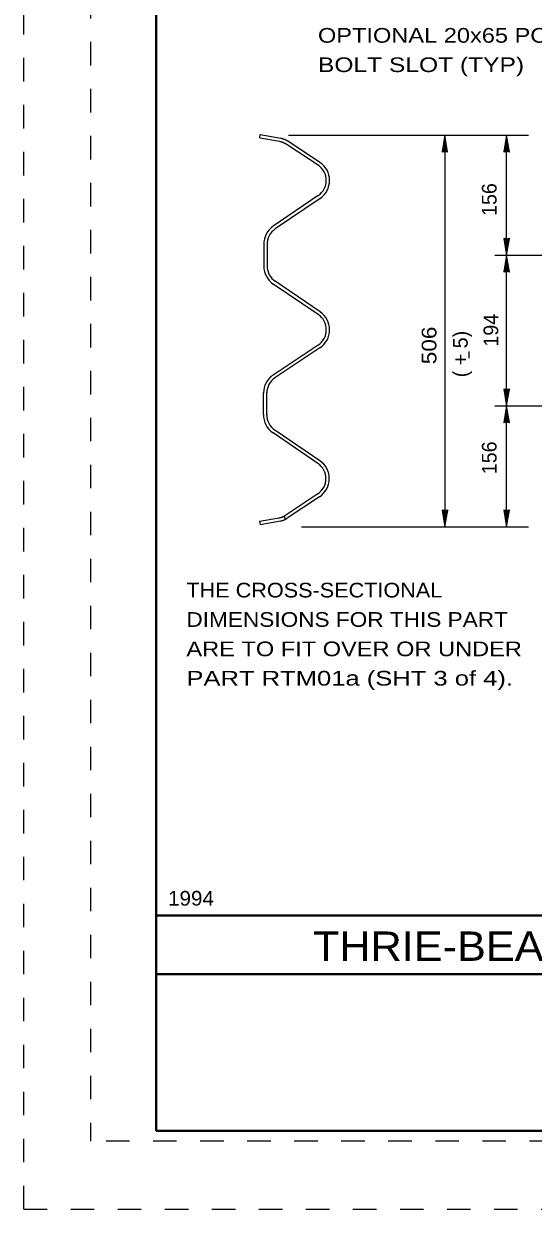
# Model space of a CAD drawing. Extents: x 1370.02 to 1375.68, y -905.51 to -897.93.
# Drawn here: x 1370.02 to 1372.18, y -905.51 to -900.47 of the extents above; entities that cross this region are included whole.
import ezdxf
from ezdxf.enums import TextEntityAlignment as Align

# ---------------------------------------------------------------- set-up
doc = ezdxf.new("R2010")
doc.units = 0
doc.header["$LTSCALE"] = 0.025
doc.linetypes.add('DOTTED', pattern=[1.5, 0.3, -1.2])
for name, color, linetype, lineweight in [('1', 7, 'Continuous', 13), ('2', 7, 'Continuous', 13), ('4', 7, 'Continuous', 25), ('6', 7, 'Continuous', 13), ('61', 7, 'DOTTED', 13), ('62', 7, 'DOTTED', 13), ('63', 7, 'Continuous', 40), ('7', 7, 'Continuous', 13)]:
    doc.layers.add(name, color=color, linetype=linetype, lineweight=lineweight)
doc.layers.add('57', color=7, linetype='Continuous')
doc.layers.add('8', color=7, linetype='Continuous')

msp = doc.modelspace()

# ---------------------------------------------------------------- linework, layer by layer
at = {"layer": '1'}
for p, q in [((1371.14158, -900.94083), (1372.16233, -900.94083)), ((1371.19683, -902.6075), (1372.16233, -902.6075))]:
    msp.add_line(p, q, dxfattribs=at)
at = {"layer": '2'}
for p, q in [((1371.01925, -900.95208), (1371.02167, -900.93817)), ((1371.02167, -900.93817), (1371.10842, -900.95342)), ((1371.01925, -900.95208), (1371.10292, -900.96683)), ((1371.26733, -901.06842), (1371.13192, -900.97842)), ((1371.27517, -901.05658), (1371.1375, -900.965)), ((1371.268, -901.19808), (1371.077, -901.328)), ((1371.276, -901.20983), (1371.085, -901.33975)), ((1371.03667, -901.40433), (1371.03667, -901.49817)), ((1371.05083, -901.40433), (1371.05083, -901.49817)), ((1371.268, -901.70442), (1371.077, -901.5745)), ((1371.276, -901.69267), (1371.085, -901.56275)), ((1371.26733, -901.83408), (1371.07567, -901.9615)), ((1371.27517, -901.84592), (1371.08367, -901.97333)), ((1371.03533, -902.13167), (1371.03533, -902.03783)), ((1371.0495, -902.13167), (1371.0495, -902.03783)), ((1371.26667, -902.33792), (1371.07567, -902.208)), ((1371.27467, -902.32617), (1371.08367, -902.19625)), ((1371.266, -902.46758), (1371.13058, -902.55758)), ((1371.27383, -902.47942), (1371.13617, -902.571)), ((1371.01883, -902.58375), (1371.10158, -902.56917)), ((1371.01883, -902.58375), (1371.02125, -902.59767)), ((1371.02125, -902.59767), (1371.10708, -902.58258))]:
    msp.add_line(p, q, dxfattribs=at)
for centre, radius, start, end in [((1371.22408, -901.1335), 0.07812, 304.2157, 56.39466), ((1371.22408, -901.1335), 0.09234, 304.22083, 56.41032), ((1371.12892, -901.40433), 0.09229, 124.22083, 181.7075), ((1371.12892, -901.40433), 0.07812, 124.2157, 181.8949), ((1371.12892, -901.49817), 0.09229, 180, 235.77917), ((1371.12892, -901.49817), 0.07812, 180, 235.7843), ((1371.22408, -901.769), 0.07812, 303.60534, 55.7843), ((1371.22408, -901.769), 0.09234, 303.58967, 55.77917), ((1371.12758, -902.03783), 0.09229, 124.22083, 180), ((1371.12758, -902.03783), 0.07812, 124.2157, 180), ((1371.12758, -902.13167), 0.09229, 178.2925, 235.77917), ((1371.12758, -902.13167), 0.07812, 178.1051, 235.7843), ((1371.22275, -902.4025), 0.07812, 303.60534, 55.7843), ((1371.22275, -902.4025), 0.09234, 303.58967, 55.77917)]:
    msp.add_arc(centre, radius, start, end, dxfattribs=at)
for points in [[(1371.10292, -900.96683), (1371.10375, -900.967), (1371.10458, -900.96717), (1371.10542, -900.96733), (1371.10625, -900.9675), (1371.107, -900.96767), (1371.10783, -900.96783), (1371.10867, -900.96808), (1371.10942, -900.96825), (1371.11025, -900.9685), (1371.11108, -900.96867), (1371.11183, -900.96892), (1371.11267, -900.96917), (1371.11342, -900.96942), (1371.11417, -900.96967), (1371.115, -900.96992), (1371.11575, -900.97025), (1371.1165, -900.9705), (1371.11733, -900.97083), (1371.11808, -900.97108), (1371.11883, -900.97142), (1371.11958, -900.97175), (1371.12033, -900.97208), (1371.12108, -900.97242), (1371.12183, -900.97275), (1371.12258, -900.97308), (1371.12333, -900.97342), (1371.12408, -900.97383), (1371.12483, -900.97417), (1371.1255, -900.97458), (1371.12625, -900.975), (1371.127, -900.97542), (1371.12767, -900.97575), (1371.12842, -900.97625), (1371.12917, -900.97667), (1371.12983, -900.97708), (1371.13058, -900.9775), (1371.13125, -900.978), (1371.13192, -900.97842)], [(1371.10842, -900.95342), (1371.10925, -900.95358), (1371.11008, -900.95375), (1371.11092, -900.95392), (1371.11175, -900.95408), (1371.11258, -900.95425), (1371.11333, -900.9545), (1371.11417, -900.95467), (1371.115, -900.95483), (1371.11575, -900.95508), (1371.11658, -900.95533), (1371.11733, -900.9555), (1371.11817, -900.95575), (1371.11892, -900.956), (1371.11975, -900.95625), (1371.1205, -900.95658), (1371.12125, -900.95683), (1371.122, -900.95708), (1371.12283, -900.95742), (1371.12358, -900.95767), (1371.12433, -900.958), (1371.12508, -900.95833), (1371.12583, -900.95867), (1371.12658, -900.959), (1371.12733, -900.95933), (1371.12808, -900.95967), (1371.12883, -900.96008), (1371.12958, -900.96042), (1371.13033, -900.96075), (1371.131, -900.96117), (1371.13175, -900.96158), (1371.1325, -900.962), (1371.13325, -900.96242), (1371.13392, -900.96283), (1371.13467, -900.96325), (1371.13533, -900.96367), (1371.13608, -900.96408), (1371.13675, -900.96458), (1371.1375, -900.965)], [(1371.10158, -902.56917), (1371.10242, -902.569), (1371.10325, -902.56883), (1371.10408, -902.56867), (1371.10492, -902.5685), (1371.10567, -902.56833), (1371.1065, -902.56817), (1371.10733, -902.56792), (1371.10808, -902.56775), (1371.10892, -902.5675), (1371.10975, -902.56733), (1371.1105, -902.56708), (1371.11133, -902.56683), (1371.11208, -902.56658), (1371.11283, -902.56633), (1371.11367, -902.56608), (1371.11442, -902.56575), (1371.11517, -902.5655), (1371.116, -902.56517), (1371.11675, -902.56492), (1371.1175, -902.56458), (1371.11825, -902.56425), (1371.119, -902.56392), (1371.11975, -902.56358), (1371.1205, -902.56325), (1371.12125, -902.56292), (1371.122, -902.56258), (1371.12275, -902.56217), (1371.1235, -902.56183), (1371.12417, -902.56142), (1371.12492, -902.561), (1371.12567, -902.56058), (1371.12633, -902.56025), (1371.12708, -902.55975), (1371.12783, -902.55933), (1371.1285, -902.55892), (1371.12925, -902.5585), (1371.12992, -902.558), (1371.13058, -902.55758)], [(1371.10708, -902.58258), (1371.10792, -902.58242), (1371.10875, -902.58225), (1371.10958, -902.58208), (1371.11042, -902.58192), (1371.11125, -902.58175), (1371.112, -902.5815), (1371.11283, -902.58133), (1371.11367, -902.58117), (1371.11442, -902.58092), (1371.11525, -902.58067), (1371.116, -902.5805), (1371.11683, -902.58025), (1371.11758, -902.58), (1371.11842, -902.57975), (1371.11917, -902.57942), (1371.11992, -902.57917), (1371.12067, -902.57892), (1371.1215, -902.57858), (1371.12225, -902.57833), (1371.123, -902.578), (1371.12375, -902.57767), (1371.1245, -902.57733), (1371.12525, -902.577), (1371.126, -902.57667), (1371.12675, -902.57633), (1371.1275, -902.57592), (1371.12825, -902.57558), (1371.129, -902.57525), (1371.12967, -902.57483), (1371.13042, -902.57442), (1371.13117, -902.574), (1371.13192, -902.57358), (1371.13258, -902.57317), (1371.13333, -902.57275), (1371.134, -902.57233), (1371.13475, -902.57192), (1371.13542, -902.57142), (1371.13617, -902.571)]]:
    msp.add_spline(points, degree=3, dxfattribs=at)
at = {"layer": '4', "lineweight": 13}
for p, q in [((1371.80658, -900.94083), (1371.80658, -902.6075)), ((1371.12167, -902.56275), (1371.12933, -902.57508))]:
    msp.add_line(p, q, dxfattribs=at)
at = {"layer": '4'}
for points in [[(1371.79458, -901.01183), (1371.79608, -901.01133), (1371.79758, -901.01083), (1371.79908, -901.01033), (1371.80058, -901.00983), (1371.80208, -901.00983), (1371.80258, -901.00983), (1371.80358, -901.00983), (1371.80458, -901.00933), (1371.80558, -901.00933), (1371.80658, -901.00933), (1371.80808, -901.00933), (1371.81008, -901.00983), (1371.81108, -901.00983), (1371.81308, -901.00983), (1371.81508, -901.01083), (1371.81658, -901.01133), (1371.81758, -901.01133), (1371.81808, -901.01183), (1371.80658, -900.94083), (1371.79458, -901.01183), (1371.79758, -901.00783), (1371.81508, -901.00733), (1371.80658, -900.95383), (1371.79758, -901.00783), (1371.80058, -901.00483), (1371.81158, -901.00383), (1371.80658, -900.96633), (1371.80058, -901.00483), (1371.80308, -901.00183), (1371.80958, -901.00033), (1371.80658, -900.97883), (1371.80308, -901.00183), (1371.80558, -900.99933), (1371.80808, -900.99833), (1371.80658, -900.98983), (1371.80558, -900.99933)], [(1371.79458, -901.01183), (1371.79608, -901.01133), (1371.79758, -901.01083), (1371.79908, -901.01033), (1371.80058, -901.00983), (1371.80208, -901.00983), (1371.80258, -901.00983), (1371.80358, -901.00983), (1371.80458, -901.00933), (1371.80558, -901.00933), (1371.80658, -901.00933), (1371.80808, -901.00933), (1371.81008, -901.00983), (1371.81108, -901.00983), (1371.81308, -901.00983), (1371.81508, -901.01083), (1371.81658, -901.01133), (1371.81758, -901.01133), (1371.81808, -901.01183), (1371.80658, -900.94083), (1371.79458, -901.01183), (1371.79758, -901.00783), (1371.81508, -901.00733), (1371.80658, -900.95383), (1371.79758, -901.00783), (1371.80058, -901.00483), (1371.81158, -901.00383), (1371.80658, -900.96633), (1371.80058, -901.00483), (1371.80308, -901.00183), (1371.80958, -901.00033), (1371.80658, -900.97883), (1371.80308, -901.00183), (1371.80558, -900.99933), (1371.80808, -900.99833), (1371.80658, -900.98983), (1371.80558, -900.99933)], [(1372.05717, -901.01183), (1372.05867, -901.01133), (1372.06017, -901.01083), (1372.06167, -901.01033), (1372.06317, -901.00983), (1372.06467, -901.00983), (1372.06517, -901.00983), (1372.06617, -901.00983), (1372.06717, -901.00933), (1372.06817, -901.00933), (1372.06917, -901.00933), (1372.07067, -901.00933), (1372.07267, -901.00983), (1372.07367, -901.00983), (1372.07567, -901.00983), (1372.07767, -901.01083), (1372.07917, -901.01133), (1372.08017, -901.01133), (1372.08067, -901.01183), (1372.06917, -900.94083), (1372.05717, -901.01183), (1372.06017, -901.00783), (1372.07767, -901.00733), (1372.06917, -900.95383), (1372.06017, -901.00783), (1372.06317, -901.00483), (1372.07417, -901.00383), (1372.06917, -900.96633), (1372.06317, -901.00483), (1372.06567, -901.00183), (1372.07217, -901.00033), (1372.06917, -900.97883), (1372.06567, -901.00183), (1372.06817, -900.99933), (1372.07067, -900.99833), (1372.06917, -900.98983), (1372.06817, -900.99933)], [(1372.08117, -901.38058), (1372.07967, -901.38108), (1372.07817, -901.38158), (1372.07667, -901.38208), (1372.07517, -901.38258), (1372.07367, -901.38258), (1372.07317, -901.38258), (1372.07217, -901.38258), (1372.07117, -901.38308), (1372.07017, -901.38308), (1372.06917, -901.38308), (1372.06767, -901.38308), (1372.06567, -901.38258), (1372.06467, -901.38258), (1372.06267, -901.38258), (1372.06067, -901.38158), (1372.05917, -901.38108), (1372.05817, -901.38108), (1372.05767, -901.38058), (1372.06917, -901.45158), (1372.08117, -901.38058), (1372.07817, -901.38458), (1372.06067, -901.38508), (1372.06917, -901.43858), (1372.07817, -901.38458), (1372.07517, -901.38758), (1372.06417, -901.38858), (1372.06917, -901.42608), (1372.07517, -901.38758), (1372.07267, -901.39058), (1372.06617, -901.39208), (1372.06917, -901.41358), (1372.07267, -901.39058), (1372.07017, -901.39308), (1372.06767, -901.39408), (1372.06917, -901.40258), (1372.07017, -901.39308)], [(1372.05717, -901.52258), (1372.05867, -901.52208), (1372.06017, -901.52158), (1372.06167, -901.52108), (1372.06317, -901.52058), (1372.06467, -901.52058), (1372.06517, -901.52058), (1372.06617, -901.52058), (1372.06717, -901.52008), (1372.06817, -901.52008), (1372.06917, -901.52008), (1372.07067, -901.52008), (1372.07267, -901.52058), (1372.07367, -901.52058), (1372.07567, -901.52058), (1372.07767, -901.52158), (1372.07917, -901.52208), (1372.08017, -901.52208), (1372.08067, -901.52258), (1372.06917, -901.45158), (1372.05717, -901.52258), (1372.06017, -901.51858), (1372.07767, -901.51808), (1372.06917, -901.46458), (1372.06017, -901.51858), (1372.06317, -901.51558), (1372.07417, -901.51458), (1372.06917, -901.47708), (1372.06317, -901.51558), (1372.06567, -901.51258), (1372.07217, -901.51108), (1372.06917, -901.48958), (1372.06567, -901.51258), (1372.06817, -901.51008), (1372.07067, -901.50908), (1372.06917, -901.50058), (1372.06817, -901.51008)], [(1372.08117, -902.0215), (1372.07967, -902.022), (1372.07817, -902.0225), (1372.07667, -902.023), (1372.07517, -902.0235), (1372.07367, -902.0235), (1372.07317, -902.0235), (1372.07217, -902.0235), (1372.07117, -902.024), (1372.07017, -902.024), (1372.06917, -902.024), (1372.06767, -902.024), (1372.06567, -902.0235), (1372.06467, -902.0235), (1372.06267, -902.0235), (1372.06067, -902.0225), (1372.05917, -902.022), (1372.05817, -902.022), (1372.05767, -902.0215), (1372.06917, -902.0925), (1372.08117, -902.0215), (1372.07817, -902.0255), (1372.06067, -902.026), (1372.06917, -902.0795), (1372.07817, -902.0255), (1372.07517, -902.0285), (1372.06417, -902.0295), (1372.06917, -902.067), (1372.07517, -902.0285), (1372.07267, -902.0315), (1372.06617, -902.033), (1372.06917, -902.0545), (1372.07267, -902.0315), (1372.07017, -902.034), (1372.06767, -902.035), (1372.06917, -902.0435), (1372.07017, -902.034)], [(1372.05717, -902.1635), (1372.05867, -902.163), (1372.06017, -902.1625), (1372.06167, -902.162), (1372.06317, -902.1615), (1372.06467, -902.1615), (1372.06517, -902.1615), (1372.06617, -902.1615), (1372.06717, -902.161), (1372.06817, -902.161), (1372.06917, -902.161), (1372.07067, -902.161), (1372.07267, -902.1615), (1372.07367, -902.1615), (1372.07567, -902.1615), (1372.07767, -902.1625), (1372.07917, -902.163), (1372.08017, -902.163), (1372.08067, -902.1635), (1372.06917, -902.0925), (1372.05717, -902.1635), (1372.06017, -902.1595), (1372.07767, -902.159), (1372.06917, -902.1055), (1372.06017, -902.1595), (1372.06317, -902.1565), (1372.07417, -902.1555), (1372.06917, -902.118), (1372.06317, -902.1565), (1372.06567, -902.1535), (1372.07217, -902.152), (1372.06917, -902.1305), (1372.06567, -902.1535), (1372.06817, -902.151), (1372.07067, -902.15), (1372.06917, -902.1415), (1372.06817, -902.151)], [(1371.81858, -902.5365), (1371.81708, -902.537), (1371.81558, -902.5375), (1371.81408, -902.538), (1371.81258, -902.5385), (1371.81108, -902.5385), (1371.81058, -902.5385), (1371.80958, -902.5385), (1371.80858, -902.539), (1371.80758, -902.539), (1371.80658, -902.539), (1371.80508, -902.539), (1371.80308, -902.5385), (1371.80208, -902.5385), (1371.80008, -902.5385), (1371.79808, -902.5375), (1371.79658, -902.537), (1371.79558, -902.537), (1371.79508, -902.5365), (1371.80658, -902.6075), (1371.81858, -902.5365), (1371.81558, -902.5405), (1371.79808, -902.541), (1371.80658, -902.5945), (1371.81558, -902.5405), (1371.81258, -902.5435), (1371.80158, -902.5445), (1371.80658, -902.582), (1371.81258, -902.5435), (1371.81008, -902.5465), (1371.80358, -902.548), (1371.80658, -902.5695), (1371.81008, -902.5465), (1371.80758, -902.549), (1371.80508, -902.55), (1371.80658, -902.5585), (1371.80758, -902.549)], [(1372.08117, -902.5365), (1372.07967, -902.537), (1372.07817, -902.5375), (1372.07667, -902.538), (1372.07517, -902.5385), (1372.07367, -902.5385), (1372.07317, -902.5385), (1372.07217, -902.5385), (1372.07117, -902.539), (1372.07017, -902.539), (1372.06917, -902.539), (1372.06767, -902.539), (1372.06567, -902.5385), (1372.06467, -902.5385), (1372.06267, -902.5385), (1372.06067, -902.5375), (1372.05917, -902.537), (1372.05817, -902.537), (1372.05767, -902.5365), (1372.06917, -902.6075), (1372.08117, -902.5365), (1372.07817, -902.5405), (1372.06067, -902.541), (1372.06917, -902.5945), (1372.07817, -902.5405), (1372.07517, -902.5435), (1372.06417, -902.5445), (1372.06917, -902.582), (1372.07517, -902.5435), (1372.07267, -902.5465), (1372.06617, -902.548), (1372.06917, -902.5695), (1372.07267, -902.5465), (1372.07017, -902.549), (1372.06767, -902.55), (1372.06917, -902.5585), (1372.07017, -902.549)]]:
    msp.add_lwpolyline(points, dxfattribs=at)
at = {"layer": '4', "lineweight": 13}
msp.add_lwpolyline([(1372.06917, -902.6075), (1372.06917, -902.0925), (1372.06917, -901.45158), (1372.06917, -900.94083)], dxfattribs=at)
at = {"layer": '6'}
for p, q in [((1372.01908, -901.45158), (1372.83775, -901.45158)), ((1372.01908, -902.0925), (1372.83233, -902.0925))]:
    msp.add_line(p, q, dxfattribs=at)
at = {"layer": '61'}
for p in [(1370.29908, -898.34375), (1375.266, -905.22208)]:
    msp.add_line(p, (1370.29908, -905.22208), dxfattribs=at)
at = {"layer": '62'}
for q in [(1370.01575, -898.17875), (1375.68267, -905.51208)]:
    msp.add_line((1370.01575, -905.51208), q, dxfattribs=at)
at = {"layer": '63'}
for p, q in [((1370.57825, -898.51208), (1370.57825, -905.17875)), ((1370.57825, -904.26208), (1375.24517, -904.26208)), ((1370.57825, -904.51208), (1375.24517, -904.51208)), ((1370.57825, -905.17875), (1375.24517, -905.17875))]:
    msp.add_line(p, q, dxfattribs=at)
at = {"layer": '7'}
msp.add_line((1371.9085, -901.861), (1371.9085, -901.89042), dxfattribs=at)

# ---------------------------------------------------------------- texts
at = {"layer": '57', "width": 1.1}
msp.add_text('THRIE-BEAM TERMINAL CONNECTOR', height=0.125, dxfattribs=at).set_placement((1372.92062, -904.45483), align=Align.CENTER)
at = {"layer": '7'}
for s, p in [('156', (1372.02625, -901.28458)), ('194', (1372.03342, -901.84083)), ('156', (1372.02625, -902.38358))]:
    msp.add_text(s, height=0.0625, rotation=90, dxfattribs=at).set_placement(p)
at = {"layer": '8'}
for s, width, p in [('OPTIONAL 20x65 POST', 1.2, (1371.26675, -900.54725)), ('BOLT SLOT (TYP)', 1.25, (1371.26675, -900.67225)), ('THE CROSS-SECTIONAL', 1.1, (1370.7075, -902.90825)), ('DIMENSIONS FOR THIS PART', 1.15, (1370.7075, -903.03325)), ('ARE TO FIT OVER OR UNDER', 1.2, (1370.7075, -903.15825)), ('PART RTM01a (SHT 3 of 4).', 1.3, (1370.7075, -903.28325)), ('1994', 1.05, (1370.62933, -904.21967))]:
    msp.add_text(s, height=0.0625, dxfattribs=dict(at, width=width)).set_placement(p)
at = {"layer": '8', "width": 1.15}
msp.add_text('506', height=0.0625, rotation=90, dxfattribs=at).set_placement((1371.7705, -901.91575))
at = {"layer": '8'}
msp.add_text('( + 5)', height=0.0625, rotation=90, dxfattribs=at).set_placement((1371.90358, -901.971))

doc.saveas('drawing.dxf')
